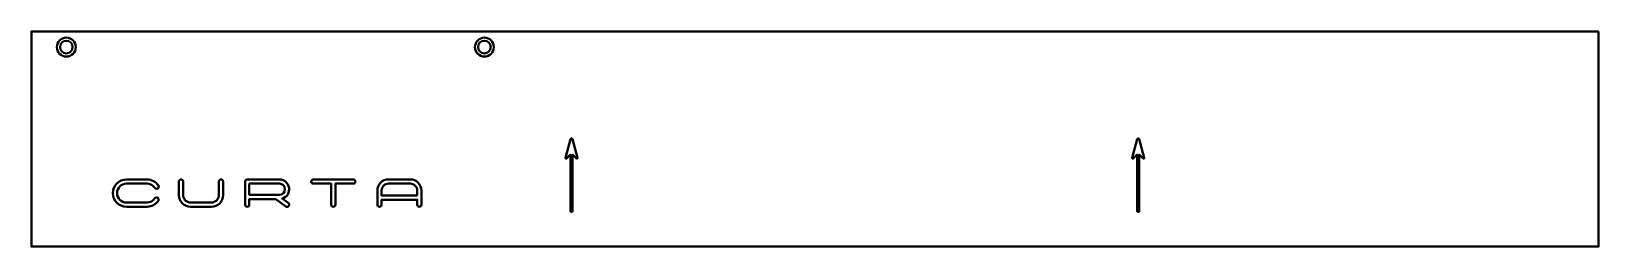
# Model space of a CAD drawing. Header units: inches. Extents: x -35 to 413, y -11 to 50.
import ezdxf

# ---------------------------------------------------------------- set-up
doc = ezdxf.new("R2010")
doc.units = ezdxf.units.IN
doc.header["$MEASUREMENT"] = 0
doc.layers.get('0').update_dxf_attribs({"lineweight": 25, "true_color": 0xffffff})
doc.layers.add('Visible', color=7, linetype='Continuous', lineweight=40, true_color=0xffffff)

msp = doc.modelspace()

# ---------------------------------------------------------------- linework, layer by layer
msp.add_point((36.44, 2.33))
at = {"layer": 'Visible', "flags": 128}
msp.add_lwpolyline([(412.7, 50.1), (412.7, -11.4), (-35.3, -11.4), (-35.3, 50.1)], close=True, dxfattribs=at)
for points in [[(117.37, 13.95, 0.767327), (117.69, 13.76), (118.8, 14.88), (118.8, -1.2, 1), (119.4, -1.2), (119.4, 14.88), (120.48, 13.8, 0.767327), (120.81, 13.99), (119.4, 19.27, 0.767327), (118.8, 19.27)], [(279.37, 13.95, 0.767327), (279.69, 13.76), (280.8, 14.88), (280.8, -1.2, 1), (281.4, -1.2), (281.4, 14.88), (282.48, 13.8, 0.767327), (282.81, 13.99), (281.4, 19.27, 0.767327), (280.8, 19.27)], [(-2.24, 7.8, -0.250492), (1, 6.07, -1), (0, 5.4, 0.250492), (-2.24, 6.6), (-8.1, 6.6, 1), (-8.1, 1.2), (-2.24, 1.2, 0.250492), (0, 2.4, -1), (1, 1.73, -0.250492), (-2.24, 0), (-8.1, 0, -1), (-8.1, 7.8)], [(8.1, 3.3, 0.414214), (10.2, 1.2), (16.2, 1.2, 0.414214), (18.3, 3.3), (18.3, 7.2, -1), (19.5, 7.2), (19.5, 3.3, -0.414214), (16.2, 0), (10.2, 0, -0.414214), (6.9, 3.3), (6.9, 7.2, -1), (8.1, 7.2)], [(25.8, 0.6, 1), (27, 0.6), (27, 2.2), (34.58, 2.2), (37.45, 0.11, 1), (38.15, 1.09), (36.44, 2.33, 0.857867), (35.6, 7.8), (26.4, 7.8, 0.414214), (25.8, 7.2)], [(27, 6.6), (35.6, 6.6, -1), (35.6, 3.4), (27, 3.4)], [(56.7, 7.8, -1), (56.7, 6.6), (51.6, 6.6), (51.6, 0.6, -1), (50.4, 0.6), (50.4, 6.6), (45.3, 6.6, -1), (45.3, 7.8)], [(63.6, 4.6, -0.414214), (66.8, 7.8), (73, 7.8, -0.414214), (76.2, 4.6), (76.2, 0.6, -1), (75, 0.6), (75, 2), (64.8, 2), (64.8, 0.6, -1), (63.6, 0.6)], [(75, 3.2), (75, 4.6, 0.414214), (73, 6.6), (66.8, 6.6, 0.414214), (64.8, 4.6), (64.8, 3.2)]]:
    msp.add_lwpolyline(points, format="xyb", close=True, dxfattribs=at)
at = {"layer": 'Visible'}
for centre, radius in [((-25.3, 45.6), 2.7), ((-25.3, 45.6), 1.8), ((94.2, 45.6), 2.7), ((94.2, 45.6), 1.8)]:
    msp.add_circle(centre, radius, dxfattribs=at)

doc.saveas('drawing.dxf')
